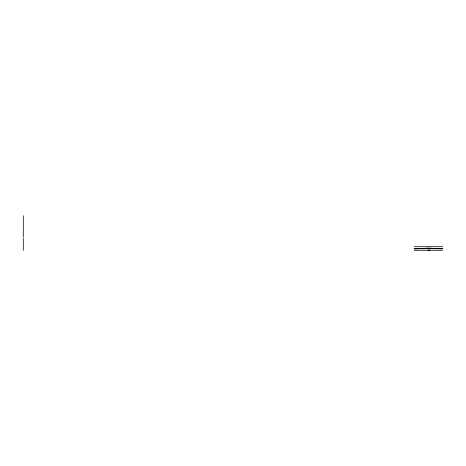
<?xml version="1.0" encoding="UTF-8"?>
<svg xmlns="http://www.w3.org/2000/svg" width="466" height="466" viewBox="0 0 466 466"><rect width="100%" height="100%" fill="white"/><g stroke="black" fill="none" stroke-linecap="round" stroke-linejoin="round"><path stroke-width="0.7" d="M414.105 248.588L416.488 248.489M414.105 246.7L442.7 246.7M425.778 248.133L431.021 248.133M425.778 248.372L431.021 248.372M414.105 248.797L442.7 248.588M427.957 250.038L428.848 250.038M429.139 250.038L430.025 250.038M414.315 250.277L442.49 250.277M440.318 248.489L442.7 248.797M23.3 215.723L23.3 237.171M23.3 238.359L23.3 250.277M418.689 248.489L415.293 248.797A285 285 0 0 1 441.506 248.797L418.689 248.489"/></g></svg>
